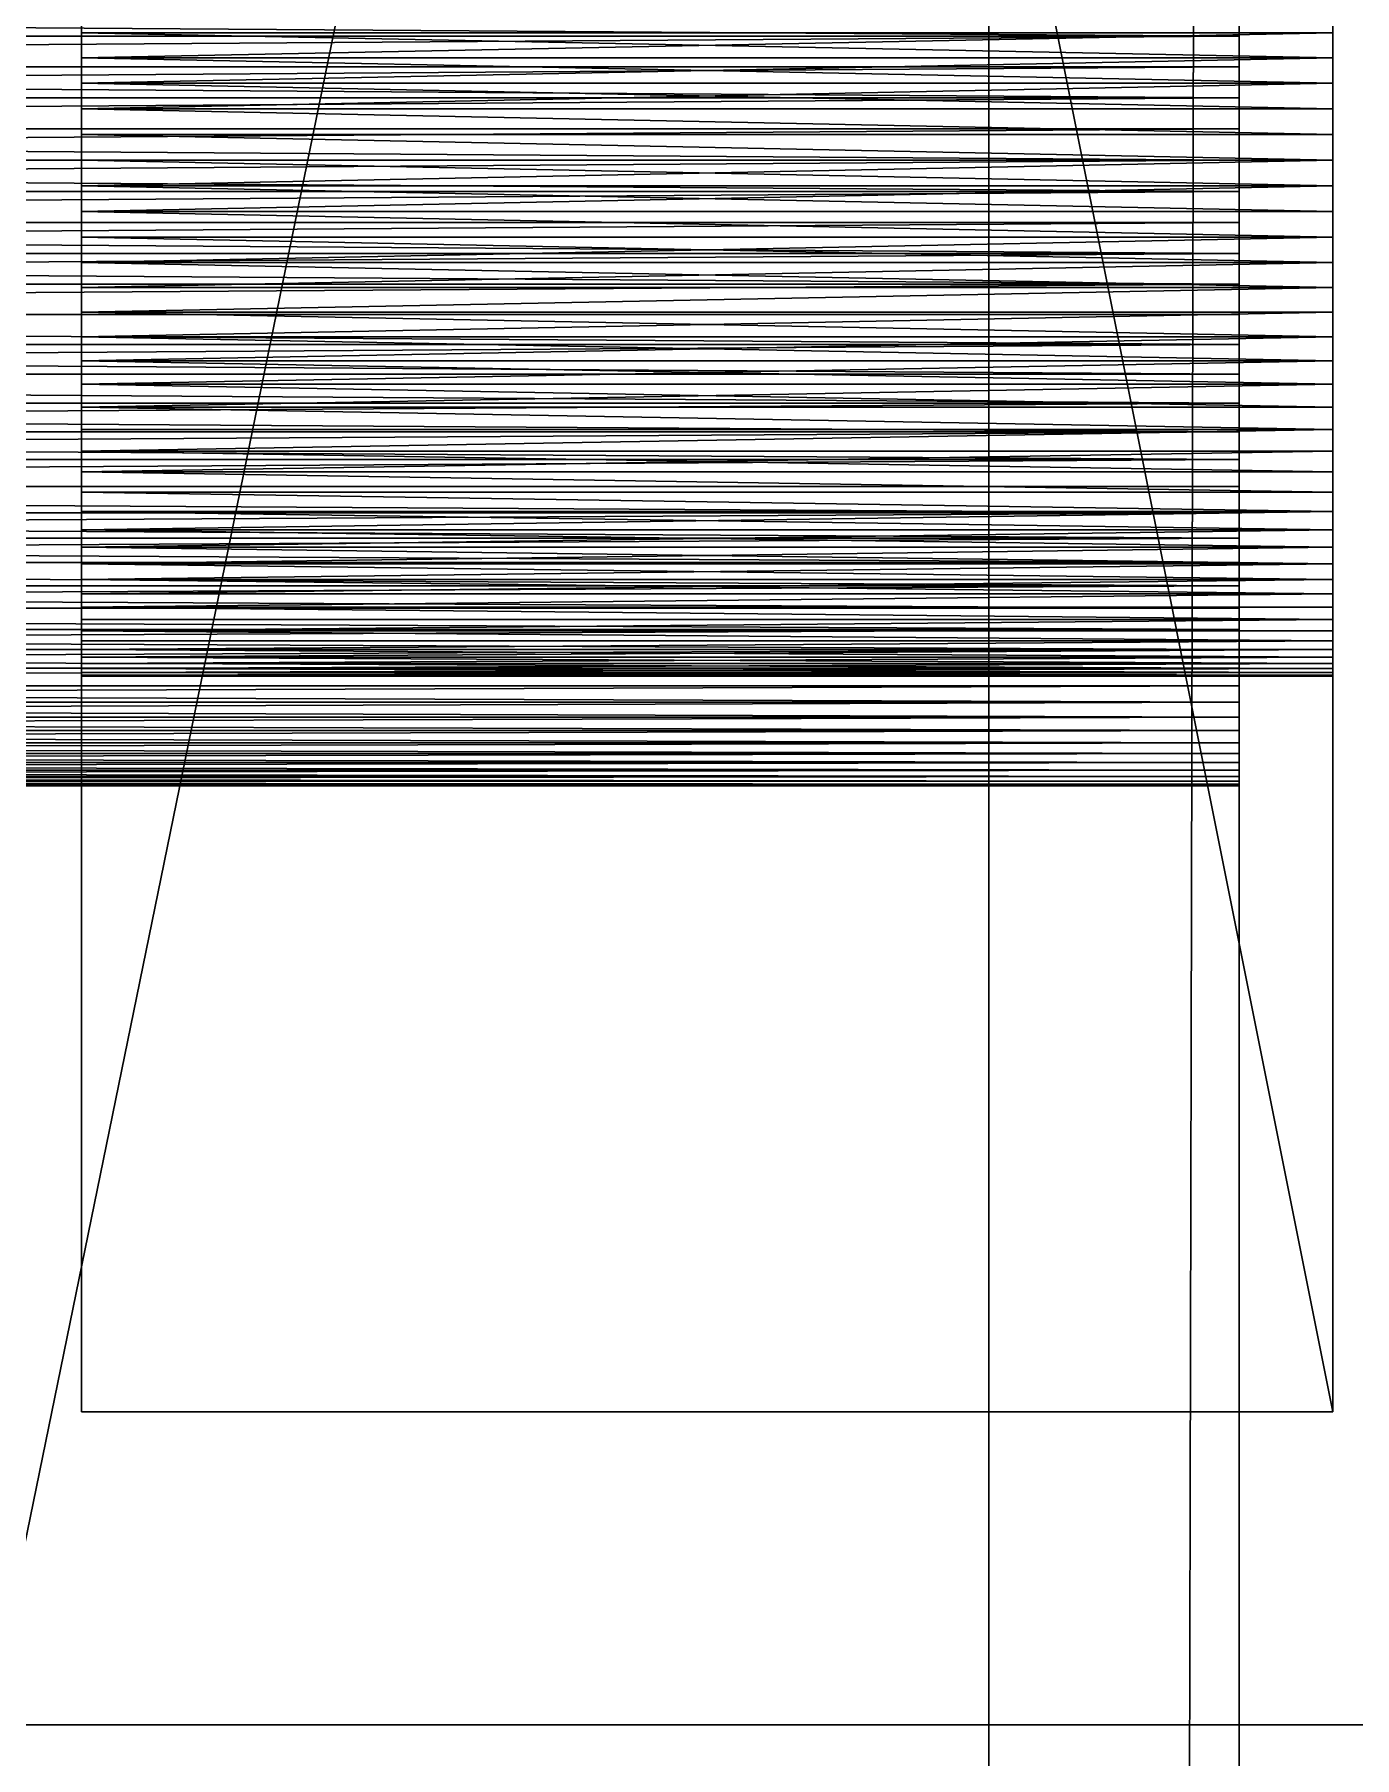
# Model space of a CAD drawing. Header units: millimetres. Extents: x 0 to 520, y -2 to 382.
# Drawn here: x 506.15 to 510.37, y 298.9 to 304.4 of the extents above; entities that cross this region are included whole.
import ezdxf

# ---------------------------------------------------------------- set-up
doc = ezdxf.new("R2010")
doc.units = ezdxf.units.MM

msp = doc.modelspace()

# ---------------------------------------------------------------- linework, layer by layer
at = {"layer": 'BRASS', "color": 52}
for points in [[(499.5, 359.5, 90), (520, 380, 90), (499.5, 20.5, 90)], [(499.5, 20.5, 90), (520, 380, 90), (520, 0, 90)], [(520, 380, 98), (510, 370, 98), (510, 10, 98)], [(520, 380, 98), (510, 10, 98), (520, 0, 98)], [(510, 370, 102.2), (509.2, 369.2, 102.2), (509.2, 10.8, 102.2)], [(510, 370, 102.2), (509.2, 10.8, 102.2), (510, 10, 102.2)], [(510, 10, 102.2), (510, 10, 98), (510, 370, 98)], [(510, 10, 102.2), (510, 370, 98), (510, 370, 102.2)], [(509.2, 369.2, 103), (10.8, 369.2, 103), (10.8, 10.8, 103)], [(509.2, 369.2, 103), (10.8, 10.8, 103), (509.2, 10.8, 103)], [(509.2, 10.8, 103), (509.2, 10.8, 102.2), (509.2, 369.2, 102.2)], [(509.2, 10.8, 103), (509.2, 369.2, 102.2), (509.2, 369.2, 103)], [(510.3, 300, 85), (510.3, 320, 85), (506.3, 320, 85)], [(506.3, 300, 85), (510.3, 300, 85), (506.3, 320, 85)], [(510.3, 320, 69), (510.3, 300, 69), (506.3, 320, 69)], [(510.3, 300, 69), (506.3, 300, 69), (506.3, 320, 69)], [(506.3, 320, 69), (506.3, 300, 69), (506.3, 304.3269, 70.3827)], [(506.3, 320, 69), (506.3, 304.3269, 70.3827), (506.3, 315.6731, 70.3827)], [(506.3, 320, 85), (506.3, 304.8604, 73.4079), (506.3, 300, 85)], [(510.3, 300, 69), (510.3, 320, 69), (510.3, 304.3269, 70.3827)], [(510.3, 304.3269, 70.3827), (510.3, 320, 69), (510.3, 315.6731, 70.3827)], [(510.3, 304.8604, 73.4079), (510.3, 320, 85), (510.3, 300, 85)], [(506.3, 315.6731, 70.3827), (506.3, 304.3269, 70.3827), (506.3, 304.4071, 70.401)], [(510.3, 304.3269, 70.3827), (510.3, 315.6731, 70.3827), (510.3, 304.4071, 70.401)], [(506.3, 300, 85), (506.3, 304.8604, 73.4079), (506.3, 304.7891, 73.4491)], [(510.3, 304.8604, 73.4079), (510.3, 300, 85), (510.3, 304.7891, 73.4491)], [(506.3, 300, 85), (506.3, 304.7891, 73.4491), (506.3, 304.7159, 73.4866)], [(510.3, 304.7891, 73.4491), (510.3, 300, 85), (510.3, 304.7159, 73.4866)], [(506.3, 300, 85), (506.3, 304.7159, 73.4866), (506.3, 304.6409, 73.5204)], [(510.3, 304.7159, 73.4866), (510.3, 300, 85), (510.3, 304.6409, 73.5204)], [(506.3, 300, 85), (506.3, 304.6409, 73.5204), (506.3, 304.5643, 73.5505)], [(510.3, 304.6409, 73.5204), (510.3, 300, 85), (510.3, 304.5643, 73.5505)], [(506.3, 300, 85), (506.3, 304.5643, 73.5505), (506.3, 304.4863, 73.5767)], [(510.3, 304.5643, 73.5505), (510.3, 300, 85), (510.3, 304.4863, 73.5767)], [(506.3, 300, 85), (506.3, 304.4863, 73.5767), (506.3, 304.4071, 73.599)], [(510.3, 304.4863, 73.5767), (510.3, 300, 85), (510.3, 304.4071, 73.599)], [(510.3, 304.3269, 73.6173), (506.3, 304.4071, 73.599), (510.3, 304.4071, 73.599)], [(506.3, 304.3269, 73.6173), (506.3, 304.4071, 73.599), (510.3, 304.3269, 73.6173)], [(510.3, 304.4071, 70.401), (506.3, 304.3269, 70.3827), (510.3, 304.3269, 70.3827)], [(506.3, 304.4071, 70.401), (506.3, 304.3269, 70.3827), (510.3, 304.4071, 70.401)], [(506.3, 300, 85), (506.3, 304.4071, 73.599), (506.3, 304.3269, 73.6173)], [(510.3, 304.4071, 73.599), (510.3, 300, 85), (510.3, 304.3269, 73.6173)], [(510.3, 304.2459, 73.6316), (506.3, 304.3269, 73.6173), (510.3, 304.3269, 73.6173)], [(506.3, 304.2459, 73.6316), (506.3, 304.3269, 73.6173), (510.3, 304.2459, 73.6316)], [(510.3, 304.3269, 70.3827), (506.3, 304.2459, 70.3684), (510.3, 304.2459, 70.3684)], [(506.3, 304.3269, 70.3827), (506.3, 304.2459, 70.3684), (510.3, 304.3269, 70.3827)], [(506.3, 304.3269, 70.3827), (506.3, 300, 69), (506.3, 304.2459, 70.3684)], [(506.3, 300, 85), (506.3, 304.3269, 73.6173), (506.3, 304.2459, 73.6316)], [(510.3, 300, 69), (510.3, 304.3269, 70.3827), (510.3, 304.2459, 70.3684)], [(510.3, 304.3269, 73.6173), (510.3, 300, 85), (510.3, 304.2459, 73.6316)], [(510.3, 304.1643, 73.6418), (506.3, 304.2459, 73.6316), (510.3, 304.2459, 73.6316)], [(506.3, 304.1643, 73.6418), (506.3, 304.2459, 73.6316), (510.3, 304.1643, 73.6418)], [(510.3, 304.2459, 70.3684), (506.3, 304.1643, 70.3582), (510.3, 304.1643, 70.3582)], [(506.3, 304.2459, 70.3684), (506.3, 304.1643, 70.3582), (510.3, 304.2459, 70.3684)], [(506.3, 304.2459, 70.3684), (506.3, 300, 69), (506.3, 304.1643, 70.3582)], [(506.3, 300, 85), (506.3, 304.2459, 73.6316), (506.3, 304.1643, 73.6418)], [(510.3, 300, 69), (510.3, 304.2459, 70.3684), (510.3, 304.1643, 70.3582)], [(510.3, 304.2459, 73.6316), (510.3, 300, 85), (510.3, 304.1643, 73.6418)], [(510.3, 304.0822, 73.6479), (506.3, 304.1643, 73.6418), (510.3, 304.1643, 73.6418)], [(506.3, 304.0822, 73.6479), (506.3, 304.1643, 73.6418), (510.3, 304.0822, 73.6479)], [(510.3, 304.1643, 70.3582), (506.3, 304.1643, 70.3582), (510.3, 304.0822, 70.3521)], [(506.3, 304.1643, 70.3582), (506.3, 304.0822, 70.3521), (510.3, 304.0822, 70.3521)], [(506.3, 304.1643, 70.3582), (506.3, 300, 69), (506.3, 304.0822, 70.3521)], [(506.3, 300, 85), (506.3, 304.1643, 73.6418), (506.3, 304.0822, 73.6479)], [(510.3, 300, 69), (510.3, 304.1643, 70.3582), (510.3, 304.0822, 70.3521)], [(510.3, 304.1643, 73.6418), (510.3, 300, 85), (510.3, 304.0822, 73.6479)], [(506.3, 304, 73.65), (506.3, 304.0822, 73.6479), (510.3, 304, 73.65)], [(510.3, 304, 73.65), (506.3, 304.0822, 73.6479), (510.3, 304.0822, 73.6479)], [(510.3, 304.0822, 70.3521), (506.3, 304.0822, 70.3521), (510.3, 304, 70.35)], [(506.3, 304.0822, 70.3521), (506.3, 304, 70.35), (510.3, 304, 70.35)], [(506.3, 304.0822, 70.3521), (506.3, 300, 69), (506.3, 304, 70.35)], [(506.3, 300, 85), (506.3, 304.0822, 73.6479), (506.3, 304, 73.65)], [(510.3, 300, 69), (510.3, 304.0822, 70.3521), (510.3, 304, 70.35)], [(510.3, 304.0822, 73.6479), (510.3, 300, 85), (510.3, 304, 73.65)], [(506.3, 304, 70.35), (506.3, 303.9178, 70.3521), (510.3, 304, 70.35)], [(510.3, 304, 70.35), (506.3, 303.9178, 70.3521), (510.3, 303.9178, 70.3521)], [(510.3, 303.9178, 73.6479), (506.3, 304, 73.65), (510.3, 304, 73.65)], [(506.3, 303.9178, 73.6479), (506.3, 304, 73.65), (510.3, 303.9178, 73.6479)], [(506.3, 304, 70.35), (506.3, 300, 69), (506.3, 303.9178, 70.3521)], [(506.3, 300, 85), (506.3, 304, 73.65), (506.3, 303.9178, 73.6479)], [(510.3, 300, 69), (510.3, 304, 70.35), (510.3, 303.9178, 70.3521)], [(510.3, 304, 73.65), (510.3, 300, 85), (510.3, 303.9178, 73.6479)], [(506.3, 303.9178, 70.3521), (506.3, 303.8357, 70.3582), (510.3, 303.9178, 70.3521)], [(510.3, 303.9178, 70.3521), (506.3, 303.8357, 70.3582), (510.3, 303.8357, 70.3582)], [(506.3, 303.8357, 73.6418), (506.3, 303.9178, 73.6479), (510.3, 303.8357, 73.6418)], [(510.3, 303.8357, 73.6418), (506.3, 303.9178, 73.6479), (510.3, 303.9178, 73.6479)], [(506.3, 303.9178, 70.3521), (506.3, 300, 69), (506.3, 303.8357, 70.3582)], [(506.3, 300, 85), (506.3, 303.9178, 73.6479), (506.3, 303.8357, 73.6418)], [(510.3, 300, 69), (510.3, 303.9178, 70.3521), (510.3, 303.8357, 70.3582)], [(510.3, 303.9178, 73.6479), (510.3, 300, 85), (510.3, 303.8357, 73.6418)], [(510.3, 303.8357, 70.3582), (506.3, 303.8357, 70.3582), (510.3, 303.7541, 70.3684)], [(506.3, 303.8357, 70.3582), (506.3, 303.7541, 70.3684), (510.3, 303.7541, 70.3684)], [(510.3, 303.7541, 73.6316), (506.3, 303.8357, 73.6418), (510.3, 303.8357, 73.6418)], [(506.3, 303.7541, 73.6316), (506.3, 303.8357, 73.6418), (510.3, 303.7541, 73.6316)], [(506.3, 303.8357, 70.3582), (506.3, 300, 69), (506.3, 303.7541, 70.3684)], [(506.3, 300, 85), (506.3, 303.8357, 73.6418), (506.3, 303.7541, 73.6316)], [(510.3, 300, 69), (510.3, 303.8357, 70.3582), (510.3, 303.7541, 70.3684)], [(510.3, 303.8357, 73.6418), (510.3, 300, 85), (510.3, 303.7541, 73.6316)], [(506.3, 303.7541, 70.3684), (506.3, 303.6731, 70.3827), (510.3, 303.7541, 70.3684)], [(510.3, 303.7541, 70.3684), (506.3, 303.6731, 70.3827), (510.3, 303.6731, 70.3827)], [(506.3, 303.6731, 73.6173), (506.3, 303.7541, 73.6316), (510.3, 303.6731, 73.6173)], [(510.3, 303.6731, 73.6173), (506.3, 303.7541, 73.6316), (510.3, 303.7541, 73.6316)], [(506.3, 303.7541, 70.3684), (506.3, 300, 69), (506.3, 303.6731, 70.3827)], [(506.3, 300, 85), (506.3, 303.7541, 73.6316), (506.3, 303.6731, 73.6173)], [(510.3, 300, 69), (510.3, 303.7541, 70.3684), (510.3, 303.6731, 70.3827)], [(510.3, 303.7541, 73.6316), (510.3, 300, 85), (510.3, 303.6731, 73.6173)], [(506.3, 303.6731, 70.3827), (506.3, 303.5929, 70.401), (510.3, 303.6731, 70.3827)], [(510.3, 303.6731, 70.3827), (506.3, 303.5929, 70.401), (510.3, 303.5929, 70.401)], [(506.3, 303.5929, 73.599), (506.3, 303.6731, 73.6173), (510.3, 303.5929, 73.599)], [(510.3, 303.5929, 73.599), (506.3, 303.6731, 73.6173), (510.3, 303.6731, 73.6173)], [(506.3, 303.6731, 70.3827), (506.3, 300, 69), (506.3, 303.5929, 70.401)], [(506.3, 300, 85), (506.3, 303.6731, 73.6173), (506.3, 303.5929, 73.599)], [(510.3, 300, 69), (510.3, 303.6731, 70.3827), (510.3, 303.5929, 70.401)], [(510.3, 303.6731, 73.6173), (510.3, 300, 85), (510.3, 303.5929, 73.599)], [(506.3, 303.5929, 70.401), (506.3, 303.5137, 70.4233), (510.3, 303.5929, 70.401)], [(510.3, 303.5929, 70.401), (506.3, 303.5137, 70.4233), (510.3, 303.5137, 70.4233)], [(510.3, 303.5137, 73.5767), (506.3, 303.5137, 73.5767), (510.3, 303.5929, 73.599)], [(506.3, 303.5137, 73.5767), (506.3, 303.5929, 73.599), (510.3, 303.5929, 73.599)], [(506.3, 303.5929, 70.401), (506.3, 300, 69), (506.3, 303.5137, 70.4233)], [(506.3, 300, 85), (506.3, 303.5929, 73.599), (506.3, 303.5137, 73.5767)], [(510.3, 300, 69), (510.3, 303.5929, 70.401), (510.3, 303.5137, 70.4233)], [(510.3, 303.5929, 73.599), (510.3, 300, 85), (510.3, 303.5137, 73.5767)], [(506.3, 303.5137, 70.4233), (506.3, 303.4357, 70.4495), (510.3, 303.5137, 70.4233)], [(510.3, 303.5137, 70.4233), (506.3, 303.4357, 70.4495), (510.3, 303.4357, 70.4495)], [(506.3, 303.4357, 73.5505), (506.3, 303.5137, 73.5767), (510.3, 303.4357, 73.5505)], [(510.3, 303.4357, 73.5505), (506.3, 303.5137, 73.5767), (510.3, 303.5137, 73.5767)], [(506.3, 303.5137, 70.4233), (506.3, 300, 69), (506.3, 303.4357, 70.4495)], [(506.3, 300, 85), (506.3, 303.5137, 73.5767), (506.3, 303.4357, 73.5505)], [(510.3, 300, 69), (510.3, 303.5137, 70.4233), (510.3, 303.4357, 70.4495)], [(510.3, 303.5137, 73.5767), (510.3, 300, 85), (510.3, 303.4357, 73.5505)], [(506.3, 303.4357, 70.4495), (506.3, 303.3591, 70.4796), (510.3, 303.4357, 70.4495)], [(510.3, 303.4357, 70.4495), (506.3, 303.3591, 70.4796), (510.3, 303.3591, 70.4796)], [(506.3, 303.3591, 73.5204), (506.3, 303.4357, 73.5505), (510.3, 303.3591, 73.5204)], [(510.3, 303.3591, 73.5204), (506.3, 303.4357, 73.5505), (510.3, 303.4357, 73.5505)], [(506.3, 303.4357, 70.4495), (506.3, 300, 69), (506.3, 303.3591, 70.4796)], [(506.3, 300, 85), (506.3, 303.4357, 73.5505), (506.3, 303.3591, 73.5204)], [(510.3, 300, 69), (510.3, 303.4357, 70.4495), (510.3, 303.3591, 70.4796)], [(510.3, 303.4357, 73.5505), (510.3, 300, 85), (510.3, 303.3591, 73.5204)], [(510.3, 303.3591, 70.4796), (506.3, 303.3591, 70.4796), (510.3, 303.2841, 70.5134)], [(506.3, 303.3591, 70.4796), (506.3, 303.2841, 70.5134), (510.3, 303.2841, 70.5134)], [(510.3, 303.2841, 73.4866), (506.3, 303.2841, 73.4866), (510.3, 303.3591, 73.5204)], [(506.3, 303.2841, 73.4866), (506.3, 303.3591, 73.5204), (510.3, 303.3591, 73.5204)], [(506.3, 303.3591, 70.4796), (506.3, 300, 69), (506.3, 303.2841, 70.5134)], [(506.3, 300, 85), (506.3, 303.3591, 73.5204), (506.3, 303.2841, 73.4866)], [(510.3, 300, 69), (510.3, 303.3591, 70.4796), (510.3, 303.2841, 70.5134)], [(510.3, 303.3591, 73.5204), (510.3, 300, 85), (510.3, 303.2841, 73.4866)], [(506.3, 303.2841, 70.5134), (506.3, 303.2109, 70.5509), (510.3, 303.2841, 70.5134)], [(510.3, 303.2841, 70.5134), (506.3, 303.2109, 70.5509), (510.3, 303.2109, 70.5509)], [(506.3, 303.2109, 73.4491), (506.3, 303.2841, 73.4866), (510.3, 303.2109, 73.4491)], [(510.3, 303.2109, 73.4491), (506.3, 303.2841, 73.4866), (510.3, 303.2841, 73.4866)], [(506.3, 303.2841, 70.5134), (506.3, 300, 69), (506.3, 303.2109, 70.5509)], [(506.3, 300, 85), (506.3, 303.2841, 73.4866), (506.3, 303.2109, 73.4491)], [(510.3, 300, 69), (510.3, 303.2841, 70.5134), (510.3, 303.2109, 70.5509)], [(510.3, 303.2841, 73.4866), (510.3, 300, 85), (510.3, 303.2109, 73.4491)], [(510.3, 303.2109, 70.5509), (506.3, 303.2109, 70.5509), (510.3, 303.1396, 70.5921)], [(506.3, 303.2109, 70.5509), (506.3, 303.1396, 70.5921), (510.3, 303.1396, 70.5921)], [(506.3, 303.1396, 73.4079), (506.3, 303.2109, 73.4491), (510.3, 303.1396, 73.4079)], [(510.3, 303.1396, 73.4079), (506.3, 303.2109, 73.4491), (510.3, 303.2109, 73.4491)], [(506.3, 303.2109, 70.5509), (506.3, 300, 69), (506.3, 303.1396, 70.5921)], [(506.3, 300, 85), (506.3, 303.2109, 73.4491), (506.3, 303.1396, 73.4079)], [(510.3, 300, 69), (510.3, 303.2109, 70.5509), (510.3, 303.1396, 70.5921)], [(510.3, 303.2109, 73.4491), (510.3, 300, 85), (510.3, 303.1396, 73.4079)], [(510.3, 303.1396, 70.5921), (506.3, 303.0705, 70.6367), (510.3, 303.0705, 70.6367)], [(506.3, 303.1396, 70.5921), (506.3, 303.0705, 70.6367), (510.3, 303.1396, 70.5921)], [(510.3, 303.0705, 73.3633), (506.3, 303.0705, 73.3633), (510.3, 303.1396, 73.4079)], [(506.3, 303.0705, 73.3633), (506.3, 303.1396, 73.4079), (510.3, 303.1396, 73.4079)], [(506.3, 303.1396, 70.5921), (506.3, 300, 69), (506.3, 303.0705, 70.6367)], [(506.3, 300, 85), (506.3, 303.1396, 73.4079), (506.3, 303.0705, 73.3633)], [(510.3, 300, 69), (510.3, 303.1396, 70.5921), (510.3, 303.0705, 70.6367)], [(510.3, 303.1396, 73.4079), (510.3, 300, 85), (510.3, 303.0705, 73.3633)], [(510.3, 303.0705, 70.6367), (506.3, 303.0037, 70.6847), (510.3, 303.0037, 70.6847)], [(506.3, 303.0705, 70.6367), (506.3, 303.0037, 70.6847), (510.3, 303.0705, 70.6367)], [(506.3, 303.0037, 73.3153), (506.3, 303.0705, 73.3633), (510.3, 303.0037, 73.3153)], [(510.3, 303.0037, 73.3153), (506.3, 303.0705, 73.3633), (510.3, 303.0705, 73.3633)], [(506.3, 303.0705, 70.6367), (506.3, 300, 69), (506.3, 303.0037, 70.6847)], [(506.3, 300, 85), (506.3, 303.0705, 73.3633), (506.3, 303.0037, 73.3153)], [(510.3, 300, 69), (510.3, 303.0705, 70.6367), (510.3, 303.0037, 70.6847)], [(510.3, 303.0705, 73.3633), (510.3, 300, 85), (510.3, 303.0037, 73.3153)], [(510.3, 303.0037, 70.6847), (506.3, 303.0037, 70.6847), (510.3, 302.9394, 70.736)], [(506.3, 303.0037, 70.6847), (506.3, 302.9394, 70.736), (510.3, 302.9394, 70.736)], [(506.3, 302.9394, 73.264), (506.3, 303.0037, 73.3153), (510.3, 302.9394, 73.264)], [(510.3, 302.9394, 73.264), (506.3, 303.0037, 73.3153), (510.3, 303.0037, 73.3153)], [(506.3, 303.0037, 70.6847), (506.3, 300, 69), (506.3, 302.9394, 70.736)], [(506.3, 300, 85), (506.3, 303.0037, 73.3153), (506.3, 302.9394, 73.264)], [(510.3, 300, 69), (510.3, 303.0037, 70.6847), (510.3, 302.9394, 70.736)], [(510.3, 303.0037, 73.3153), (510.3, 300, 85), (510.3, 302.9394, 73.264)], [(510.3, 302.9394, 70.736), (506.3, 302.9394, 70.736), (510.3, 302.8777, 70.7905)], [(506.3, 302.9394, 70.736), (506.3, 302.8777, 70.7905), (510.3, 302.8777, 70.7905)], [(506.3, 302.8777, 73.2095), (506.3, 302.9394, 73.264), (510.3, 302.8777, 73.2095)], [(510.3, 302.8777, 73.2095), (506.3, 302.9394, 73.264), (510.3, 302.9394, 73.264)], [(506.3, 302.9394, 70.736), (506.3, 300, 69), (506.3, 302.8777, 70.7905)], [(506.3, 300, 85), (506.3, 302.9394, 73.264), (506.3, 302.8777, 73.2095)], [(510.3, 300, 69), (510.3, 302.9394, 70.736), (510.3, 302.8777, 70.7905)], [(510.3, 302.9394, 73.264), (510.3, 300, 85), (510.3, 302.8777, 73.2095)], [(510.3, 302.8777, 70.7905), (506.3, 302.8188, 70.8479), (510.3, 302.8188, 70.8479)], [(506.3, 302.8777, 70.7905), (506.3, 302.8188, 70.8479), (510.3, 302.8777, 70.7905)], [(510.3, 302.8188, 73.1521), (506.3, 302.8777, 73.2095), (510.3, 302.8777, 73.2095)], [(506.3, 302.8188, 73.1521), (506.3, 302.8777, 73.2095), (510.3, 302.8188, 73.1521)], [(506.3, 302.8777, 70.7905), (506.3, 300, 69), (506.3, 302.8188, 70.8479)], [(506.3, 300, 85), (506.3, 302.8777, 73.2095), (506.3, 302.8188, 73.1521)], [(510.3, 300, 69), (510.3, 302.8777, 70.7905), (510.3, 302.8188, 70.8479)], [(510.3, 302.8777, 73.2095), (510.3, 300, 85), (510.3, 302.8188, 73.1521)], [(510.3, 302.8188, 70.8479), (506.3, 302.7629, 70.9082), (510.3, 302.7629, 70.9082)], [(506.3, 302.8188, 70.8479), (506.3, 302.7629, 70.9082), (510.3, 302.8188, 70.8479)], [(510.3, 302.7629, 73.0918), (506.3, 302.8188, 73.1521), (510.3, 302.8188, 73.1521)], [(506.3, 302.7629, 73.0918), (506.3, 302.8188, 73.1521), (510.3, 302.7629, 73.0918)], [(506.3, 302.7629, 70.9082), (506.3, 302.8188, 70.8479), (506.3, 300, 69)], [(506.3, 300, 85), (506.3, 302.8188, 73.1521), (506.3, 302.7629, 73.0918)], [(510.3, 302.8188, 70.8479), (510.3, 302.7629, 70.9082), (510.3, 300, 69)], [(510.3, 302.8188, 73.1521), (510.3, 300, 85), (510.3, 302.7629, 73.0918)], [(510.3, 302.7629, 70.9082), (506.3, 302.71, 70.9712), (510.3, 302.71, 70.9712)], [(506.3, 302.7629, 70.9082), (506.3, 302.71, 70.9712), (510.3, 302.7629, 70.9082)], [(510.3, 302.71, 73.0288), (506.3, 302.7629, 73.0918), (510.3, 302.7629, 73.0918)], [(506.3, 302.71, 73.0288), (506.3, 302.7629, 73.0918), (510.3, 302.71, 73.0288)], [(506.3, 302.71, 70.9712), (506.3, 302.7629, 70.9082), (506.3, 300, 69)], [(506.3, 300, 85), (506.3, 302.7629, 73.0918), (506.3, 302.71, 73.0288)], [(510.3, 302.7629, 70.9082), (510.3, 302.71, 70.9712), (510.3, 300, 69)], [(510.3, 302.7629, 73.0918), (510.3, 300, 85), (510.3, 302.71, 73.0288)], [(510.3, 302.71, 70.9712), (506.3, 302.6603, 71.0368), (510.3, 302.6603, 71.0368)], [(506.3, 302.71, 70.9712), (506.3, 302.6603, 71.0368), (510.3, 302.71, 70.9712)], [(510.3, 302.6603, 72.9632), (506.3, 302.71, 73.0288), (510.3, 302.71, 73.0288)], [(506.3, 302.6603, 72.9632), (506.3, 302.71, 73.0288), (510.3, 302.6603, 72.9632)], [(506.3, 302.6603, 71.0368), (506.3, 302.71, 70.9712), (506.3, 300, 69)], [(506.3, 300, 85), (506.3, 302.71, 73.0288), (506.3, 302.6603, 72.9632)], [(510.3, 302.71, 70.9712), (510.3, 302.6603, 71.0368), (510.3, 300, 69)], [(510.3, 302.71, 73.0288), (510.3, 300, 85), (510.3, 302.6603, 72.9632)], [(510.3, 302.6603, 71.0368), (506.3, 302.614, 71.1048), (510.3, 302.614, 71.1048)], [(506.3, 302.6603, 71.0368), (506.3, 302.614, 71.1048), (510.3, 302.6603, 71.0368)], [(510.3, 302.614, 72.8952), (506.3, 302.6603, 72.9632), (510.3, 302.6603, 72.9632)], [(506.3, 302.614, 72.8952), (506.3, 302.6603, 72.9632), (510.3, 302.614, 72.8952)], [(506.3, 302.614, 71.1048), (506.3, 302.6603, 71.0368), (506.3, 300, 69)], [(506.3, 300, 85), (506.3, 302.6603, 72.9632), (506.3, 302.614, 72.8952)], [(510.3, 302.6603, 71.0368), (510.3, 302.614, 71.1048), (510.3, 300, 69)], [(510.3, 302.6603, 72.9632), (510.3, 300, 85), (510.3, 302.614, 72.8952)], [(510.3, 302.614, 71.1048), (506.3, 302.5711, 71.175), (510.3, 302.5711, 71.175)], [(506.3, 302.614, 71.1048), (506.3, 302.5711, 71.175), (510.3, 302.614, 71.1048)], [(510.3, 302.5711, 72.825), (506.3, 302.5711, 72.825), (510.3, 302.614, 72.8952)], [(506.3, 302.5711, 72.825), (506.3, 302.614, 72.8952), (510.3, 302.614, 72.8952)], [(506.3, 302.5711, 71.175), (506.3, 302.614, 71.1048), (506.3, 300, 69)], [(506.3, 300, 85), (506.3, 302.614, 72.8952), (506.3, 302.5711, 72.825)], [(510.3, 302.614, 71.1048), (510.3, 302.5711, 71.175), (510.3, 300, 69)], [(510.3, 302.614, 72.8952), (510.3, 300, 85), (510.3, 302.5711, 72.825)], [(510.3, 302.5711, 71.175), (506.3, 302.5711, 71.175), (510.3, 302.5317, 71.2473)], [(506.3, 302.5711, 71.175), (506.3, 302.5317, 71.2473), (510.3, 302.5317, 71.2473)], [(510.3, 302.5317, 72.7527), (506.3, 302.5711, 72.825), (510.3, 302.5711, 72.825)], [(506.3, 302.5317, 72.7527), (506.3, 302.5711, 72.825), (510.3, 302.5317, 72.7527)], [(506.3, 302.5317, 71.2473), (506.3, 302.5711, 71.175), (506.3, 300, 69)], [(506.3, 300, 85), (506.3, 302.5711, 72.825), (506.3, 302.5317, 72.7527)], [(510.3, 302.5317, 71.2473), (506.3, 302.496, 71.3214), (510.3, 302.496, 71.3214)], [(506.3, 302.5317, 71.2473), (506.3, 302.496, 71.3214), (510.3, 302.5317, 71.2473)], [(510.3, 302.496, 72.6786), (506.3, 302.496, 72.6786), (510.3, 302.5317, 72.7527)], [(506.3, 302.496, 72.6786), (506.3, 302.5317, 72.7527), (510.3, 302.5317, 72.7527)], [(506.3, 302.496, 71.3214), (506.3, 302.5317, 71.2473), (506.3, 300, 69)], [(506.3, 300, 85), (506.3, 302.5317, 72.7527), (506.3, 302.496, 72.6786)], [(510.3, 302.5711, 71.175), (510.3, 302.5317, 71.2473), (510.3, 300, 69)], [(510.3, 302.5711, 72.825), (510.3, 300, 85), (510.3, 302.5317, 72.7527)], [(510.3, 302.5317, 71.2473), (510.3, 302.496, 71.3214), (510.3, 300, 69)], [(510.3, 302.5317, 72.7527), (510.3, 300, 85), (510.3, 302.496, 72.6786)], [(510.3, 302.496, 71.3214), (506.3, 302.496, 71.3214), (510.3, 302.4641, 71.3972)], [(506.3, 302.496, 71.3214), (506.3, 302.4641, 71.3972), (510.3, 302.4641, 71.3972)], [(510.3, 302.4641, 72.6028), (506.3, 302.496, 72.6786), (510.3, 302.496, 72.6786)], [(506.3, 302.4641, 72.6028), (506.3, 302.496, 72.6786), (510.3, 302.4641, 72.6028)], [(506.3, 302.4641, 71.3972), (506.3, 302.496, 71.3214), (506.3, 300, 69)], [(506.3, 302.496, 72.6786), (506.3, 302.4641, 72.6028), (506.3, 300, 69)], [(506.3, 300, 85), (506.3, 302.496, 72.6786), (506.3, 300, 69)], [(510.3, 302.496, 71.3214), (510.3, 302.4641, 71.3972), (510.3, 300, 69)], [(510.3, 302.4641, 72.6028), (510.3, 302.496, 72.6786), (510.3, 300, 69)], [(510.3, 302.496, 72.6786), (510.3, 300, 85), (510.3, 300, 69)], [(506.3, 302.4641, 71.3972), (506.3, 302.4359, 71.4745), (510.3, 302.4641, 71.3972)], [(510.3, 302.4641, 71.3972), (506.3, 302.4359, 71.4745), (510.3, 302.4359, 71.4745)], [(510.3, 302.4359, 72.5255), (506.3, 302.4359, 72.5255), (510.3, 302.4641, 72.6028)], [(506.3, 302.4359, 72.5255), (506.3, 302.4641, 72.6028), (510.3, 302.4641, 72.6028)], [(506.3, 302.4359, 71.4745), (506.3, 302.4641, 71.3972), (506.3, 300, 69)], [(506.3, 302.4641, 72.6028), (506.3, 302.4359, 72.5255), (506.3, 300, 69)], [(506.3, 302.4359, 71.4745), (506.3, 302.4117, 71.5531), (510.3, 302.4359, 71.4745)], [(510.3, 302.4359, 71.4745), (506.3, 302.4117, 71.5531), (510.3, 302.4117, 71.5531)], [(510.3, 302.4117, 72.4469), (506.3, 302.4359, 72.5255), (510.3, 302.4359, 72.5255)], [(506.3, 302.4117, 72.4469), (506.3, 302.4359, 72.5255), (510.3, 302.4117, 72.4469)], [(506.3, 302.4117, 71.5531), (506.3, 302.4359, 71.4745), (506.3, 300, 69)], [(506.3, 302.4359, 72.5255), (506.3, 302.4117, 72.4469), (506.3, 300, 69)], [(510.3, 302.4641, 71.3972), (510.3, 302.4359, 71.4745), (510.3, 300, 69)], [(510.3, 302.4359, 72.5255), (510.3, 302.4641, 72.6028), (510.3, 300, 69)], [(510.3, 302.4359, 71.4745), (510.3, 302.4117, 71.5531), (510.3, 300, 69)], [(510.3, 302.4117, 72.4469), (510.3, 302.4359, 72.5255), (510.3, 300, 69)], [(506.3, 302.4117, 71.5531), (506.3, 302.3914, 71.6328), (510.3, 302.4117, 71.5531)], [(510.3, 302.4117, 71.5531), (506.3, 302.3914, 71.6328), (510.3, 302.3914, 71.6328)], [(510.3, 302.3914, 72.3672), (506.3, 302.4117, 72.4469), (510.3, 302.4117, 72.4469)], [(506.3, 302.3914, 72.3672), (506.3, 302.4117, 72.4469), (510.3, 302.3914, 72.3672)], [(506.3, 302.3914, 71.6328), (506.3, 302.4117, 71.5531), (506.3, 300, 69)], [(506.3, 302.4117, 72.4469), (506.3, 302.3914, 72.3672), (506.3, 300, 69)], [(506.3, 302.3914, 71.6328), (506.3, 302.3751, 71.7135), (510.3, 302.3914, 71.6328)], [(510.3, 302.3914, 71.6328), (506.3, 302.3751, 71.7135), (510.3, 302.3751, 71.7135)], [(510.3, 302.3751, 72.2865), (506.3, 302.3751, 72.2865), (510.3, 302.3914, 72.3672)], [(506.3, 302.3751, 72.2865), (506.3, 302.3914, 72.3672), (510.3, 302.3914, 72.3672)], [(506.3, 302.3751, 71.7135), (506.3, 302.3914, 71.6328), (506.3, 300, 69)], [(506.3, 302.3914, 72.3672), (506.3, 302.3751, 72.2865), (506.3, 300, 69)], [(510.3, 302.3751, 71.7135), (506.3, 302.3628, 71.7948), (510.3, 302.3628, 71.7948)], [(506.3, 302.3751, 71.7135), (506.3, 302.3628, 71.7948), (510.3, 302.3751, 71.7135)], [(510.3, 302.3628, 72.2052), (506.3, 302.3751, 72.2865), (510.3, 302.3751, 72.2865)], [(506.3, 302.3628, 72.2052), (506.3, 302.3751, 72.2865), (510.3, 302.3628, 72.2052)], [(506.3, 302.3628, 71.7948), (506.3, 302.3751, 71.7135), (506.3, 300, 69)], [(506.3, 302.3751, 72.2865), (506.3, 302.3628, 72.2052), (506.3, 300, 69)], [(510.3, 302.4117, 71.5531), (510.3, 302.3914, 71.6328), (510.3, 300, 69)], [(510.3, 302.3914, 72.3672), (510.3, 302.4117, 72.4469), (510.3, 300, 69)], [(510.3, 302.3914, 71.6328), (510.3, 302.3751, 71.7135), (510.3, 300, 69)], [(510.3, 302.3751, 72.2865), (510.3, 302.3914, 72.3672), (510.3, 300, 69)], [(510.3, 302.3751, 71.7135), (510.3, 302.3628, 71.7948), (510.3, 300, 69)], [(510.3, 302.3628, 72.2052), (510.3, 302.3751, 72.2865), (510.3, 300, 69)], [(510.3, 302.3628, 71.7948), (506.3, 302.3546, 71.8767), (510.3, 302.3546, 71.8767)], [(506.3, 302.3628, 71.7948), (506.3, 302.3546, 71.8767), (510.3, 302.3628, 71.7948)], [(510.3, 302.3546, 72.1233), (506.3, 302.3628, 72.2052), (510.3, 302.3628, 72.2052)], [(506.3, 302.3546, 72.1233), (506.3, 302.3628, 72.2052), (510.3, 302.3546, 72.1233)], [(506.3, 302.3546, 71.8767), (506.3, 302.3628, 71.7948), (506.3, 300, 69)], [(506.3, 302.3628, 72.2052), (506.3, 302.3546, 72.1233), (506.3, 300, 69)], [(510.3, 302.3546, 71.8767), (506.3, 302.3505, 71.9589), (510.3, 302.3505, 71.9589)], [(506.3, 302.3546, 71.8767), (506.3, 302.3505, 71.9589), (510.3, 302.3546, 71.8767)], [(510.3, 302.3505, 72.0411), (506.3, 302.3546, 72.1233), (510.3, 302.3546, 72.1233)], [(506.3, 302.3505, 72.0411), (506.3, 302.3546, 72.1233), (510.3, 302.3505, 72.0411)], [(506.3, 302.3505, 71.9589), (506.3, 302.3546, 71.8767), (506.3, 300, 69)], [(506.3, 302.3546, 72.1233), (506.3, 302.3505, 72.0411), (506.3, 300, 69)], [(510.3, 302.3505, 71.9589), (506.3, 302.3505, 72.0411), (510.3, 302.3505, 72.0411)], [(506.3, 302.3505, 71.9589), (506.3, 302.3505, 72.0411), (510.3, 302.3505, 71.9589)], [(506.3, 302.3505, 72.0411), (506.3, 302.3505, 71.9589), (506.3, 300, 69)], [(510.3, 302.3628, 71.7948), (510.3, 302.3546, 71.8767), (510.3, 300, 69)], [(510.3, 302.3546, 72.1233), (510.3, 302.3628, 72.2052), (510.3, 300, 69)], [(510.3, 302.3546, 71.8767), (510.3, 302.3505, 71.9589), (510.3, 300, 69)], [(510.3, 302.3505, 72.0411), (510.3, 302.3546, 72.1233), (510.3, 300, 69)], [(510.3, 302.3505, 71.9589), (510.3, 302.3505, 72.0411), (510.3, 300, 69)], [(506.3, 300, 85), (506.3, 300, 69), (510.3, 300, 69)], [(506.3, 300, 85), (510.3, 300, 69), (510.3, 300, 85)]]:
    msp.add_3dface(points, dxfattribs=at)
at = {"layer": 'STEEL', "color": 8}
for points in [[(510, 304.4935, 70.0618), (510, 304.5895, 70.0889), (510, 304.3963, 70.0397)], [(510, 304.0997, 70.0025), (510, 304.5895, 70.0889), (510, 304, 70)], [(510, 304.3963, 70.0397), (510, 304.5895, 70.0889), (510, 304.0997, 70.0025)], [(510, 304, 70), (510, 304.5895, 73.9111), (510, 304.2981, 73.9777)], [(510, 304.5895, 70.0889), (510, 304.5895, 73.9111), (510, 304, 70)], [(510, 304.2981, 73.9777), (510, 304.5895, 73.9111), (510, 304.4935, 73.9382)], [(496, 304.4935, 73.9382), (510, 304.3963, 73.9603), (510, 304.4935, 73.9382)], [(496, 304.4935, 73.9382), (496, 304.3963, 73.9603), (510, 304.3963, 73.9603)], [(496, 304.3963, 70.0397), (510, 304.4935, 70.0618), (510, 304.3963, 70.0397)], [(496, 304.3963, 70.0397), (496, 304.4935, 70.0618), (510, 304.4935, 70.0618)], [(510, 304.2981, 73.9777), (510, 304.4935, 73.9382), (510, 304.3963, 73.9603)], [(496, 304.2981, 73.9777), (510, 304.2981, 73.9777), (510, 304.3963, 73.9603)], [(496, 304.3963, 73.9603), (496, 304.2981, 73.9777), (510, 304.3963, 73.9603)], [(496, 304.2981, 70.0223), (510, 304.3963, 70.0397), (510, 304.2981, 70.0223)], [(496, 304.2981, 70.0223), (496, 304.3963, 70.0397), (510, 304.3963, 70.0397)], [(510, 304.2981, 70.0223), (510, 304.3963, 70.0397), (510, 304.0997, 70.0025)], [(496, 304.1991, 73.9901), (510, 304.1991, 73.9901), (510, 304.2981, 73.9777)], [(496, 304.2981, 73.9777), (496, 304.1991, 73.9901), (510, 304.2981, 73.9777)], [(496, 304.2981, 70.0223), (510, 304.2981, 70.0223), (510, 304.1991, 70.0099)], [(496, 304.1991, 70.0099), (496, 304.2981, 70.0223), (510, 304.1991, 70.0099)], [(510, 304.1991, 70.0099), (510, 304.2981, 70.0223), (510, 304.0997, 70.0025)], [(510, 304.0997, 73.9975), (510, 304.2981, 73.9777), (510, 304.1991, 73.9901)], [(510, 303.4105, 70.0889), (510, 304.2981, 73.9777), (510, 304.0997, 73.9975)], [(510, 304, 70), (510, 304.2981, 73.9777), (510, 303.9003, 70.0025)], [(510, 303.9003, 70.0025), (510, 304.2981, 73.9777), (510, 303.8009, 70.0099)], [(510, 303.8009, 70.0099), (510, 304.2981, 73.9777), (510, 303.7019, 70.0223)], [(510, 303.7019, 70.0223), (510, 304.2981, 73.9777), (510, 303.6037, 70.0397)], [(510, 303.6037, 70.0397), (510, 304.2981, 73.9777), (510, 303.5065, 70.0618)], [(510, 303.5065, 70.0618), (510, 304.2981, 73.9777), (510, 303.4105, 70.0889)], [(496, 304.0997, 73.9975), (510, 304.0997, 73.9975), (510, 304.1991, 73.9901)], [(496, 304.1991, 73.9901), (496, 304.0997, 73.9975), (510, 304.1991, 73.9901)], [(496, 304.0997, 70.0025), (496, 304.1991, 70.0099), (510, 304.1991, 70.0099)], [(496, 304.0997, 70.0025), (510, 304.1991, 70.0099), (510, 304.0997, 70.0025)], [(496, 304.0997, 73.9975), (496, 304, 74), (510, 304, 74)], [(496, 304.0997, 73.9975), (510, 304, 74), (510, 304.0997, 73.9975)], [(496, 304, 70), (496, 304.0997, 70.0025), (510, 304.0997, 70.0025)], [(496, 304, 70), (510, 304.0997, 70.0025), (510, 304, 70)], [(510, 303.2231, 70.157), (510, 304.0997, 73.9975), (510, 303.8009, 73.9901)], [(510, 303.4105, 70.0889), (510, 304.0997, 73.9975), (510, 303.316, 70.1206)], [(510, 303.316, 70.1206), (510, 304.0997, 73.9975), (510, 303.2231, 70.157)], [(510, 303.8009, 73.9901), (510, 304.0997, 73.9975), (510, 304, 74)], [(496, 303.9003, 70.0025), (496, 304, 70), (510, 304, 70)], [(496, 303.9003, 70.0025), (510, 304, 70), (510, 303.9003, 70.0025)], [(496, 304, 74), (510, 303.9003, 73.9975), (510, 304, 74)], [(496, 304, 74), (496, 303.9003, 73.9975), (510, 303.9003, 73.9975)], [(510, 303.8009, 73.9901), (510, 304, 74), (510, 303.9003, 73.9975)], [(496, 303.8009, 70.0099), (496, 303.9003, 70.0025), (510, 303.9003, 70.0025)], [(496, 303.8009, 70.0099), (510, 303.9003, 70.0025), (510, 303.8009, 70.0099)], [(496, 303.8009, 73.9901), (510, 303.8009, 73.9901), (510, 303.9003, 73.9975)], [(496, 303.9003, 73.9975), (496, 303.8009, 73.9901), (510, 303.9003, 73.9975)], [(496, 303.7019, 70.0223), (496, 303.8009, 70.0099), (510, 303.8009, 70.0099)], [(496, 303.7019, 70.0223), (510, 303.8009, 70.0099), (510, 303.7019, 70.0223)], [(496, 303.8009, 73.9901), (510, 303.7019, 73.9777), (510, 303.8009, 73.9901)], [(496, 303.8009, 73.9901), (496, 303.7019, 73.9777), (510, 303.7019, 73.9777)], [(510, 302.9571, 73.7066), (510, 303.8009, 73.9901), (510, 303.316, 73.8794)], [(510, 302.5683, 70.6035), (510, 303.8009, 73.9901), (510, 302.9571, 73.7066)], [(510, 303.1322, 70.1981), (510, 303.8009, 73.9901), (510, 302.5683, 70.6035)], [(510, 303.316, 73.8794), (510, 303.8009, 73.9901), (510, 303.7019, 73.9777)], [(510, 303.2231, 70.157), (510, 303.8009, 73.9901), (510, 303.1322, 70.1981)], [(496, 303.6037, 70.0397), (496, 303.7019, 70.0223), (510, 303.7019, 70.0223)], [(496, 303.6037, 70.0397), (510, 303.7019, 70.0223), (510, 303.6037, 70.0397)], [(496, 303.7019, 73.9777), (496, 303.6037, 73.9603), (510, 303.6037, 73.9603)], [(496, 303.7019, 73.9777), (510, 303.6037, 73.9603), (510, 303.7019, 73.9777)], [(510, 303.316, 73.8794), (510, 303.7019, 73.9777), (510, 303.4105, 73.9111)], [(510, 303.4105, 73.9111), (510, 303.7019, 73.9777), (510, 303.5065, 73.9382)], [(510, 303.5065, 73.9382), (510, 303.7019, 73.9777), (510, 303.6037, 73.9603)], [(496, 303.5065, 70.0618), (496, 303.6037, 70.0397), (510, 303.6037, 70.0397)], [(496, 303.5065, 70.0618), (510, 303.6037, 70.0397), (510, 303.5065, 70.0618)], [(496, 303.5065, 73.9382), (510, 303.5065, 73.9382), (510, 303.6037, 73.9603)], [(496, 303.6037, 73.9603), (496, 303.5065, 73.9382), (510, 303.6037, 73.9603)], [(496, 303.5065, 70.0618), (510, 303.5065, 70.0618), (510, 303.4105, 70.0889)], [(496, 303.4105, 70.0889), (496, 303.5065, 70.0618), (510, 303.4105, 70.0889)], [(496, 303.5065, 73.9382), (496, 303.4105, 73.9111), (510, 303.4105, 73.9111)], [(496, 303.5065, 73.9382), (510, 303.4105, 73.9111), (510, 303.5065, 73.9382)], [(496, 303.316, 70.1206), (496, 303.4105, 70.0889), (510, 303.4105, 70.0889)], [(496, 303.316, 70.1206), (510, 303.4105, 70.0889), (510, 303.316, 70.1206)], [(496, 303.4105, 73.9111), (496, 303.316, 73.8794), (510, 303.316, 73.8794)], [(496, 303.4105, 73.9111), (510, 303.316, 73.8794), (510, 303.4105, 73.9111)], [(496, 303.316, 70.1206), (510, 303.316, 70.1206), (510, 303.2231, 70.157)], [(496, 303.2231, 70.157), (496, 303.316, 70.1206), (510, 303.2231, 70.157)], [(496, 303.316, 73.8794), (496, 303.2231, 73.843), (510, 303.2231, 73.843)], [(496, 303.316, 73.8794), (510, 303.2231, 73.843), (510, 303.316, 73.8794)], [(510, 302.9571, 73.7066), (510, 303.316, 73.8794), (510, 303.2231, 73.843)], [(496, 303.1322, 70.1981), (496, 303.2231, 70.157), (510, 303.2231, 70.157)], [(496, 303.1322, 70.1981), (510, 303.2231, 70.157), (510, 303.1322, 70.1981)], [(496, 303.2231, 73.843), (496, 303.1322, 73.8019), (510, 303.1322, 73.8019)], [(496, 303.2231, 73.843), (510, 303.1322, 73.8019), (510, 303.2231, 73.843)], [(510, 302.9571, 73.7066), (510, 303.2231, 73.843), (510, 303.1322, 73.8019)], [(496, 303.0435, 70.2436), (496, 303.1322, 70.1981), (510, 303.1322, 70.1981)], [(496, 303.0435, 70.2436), (510, 303.1322, 70.1981), (510, 303.0435, 70.2436)], [(496, 303.1322, 73.8019), (496, 303.0435, 73.7564), (510, 303.0435, 73.7564)], [(496, 303.1322, 73.8019), (510, 303.0435, 73.7564), (510, 303.1322, 73.8019)], [(510, 302.7924, 70.4057), (510, 303.1322, 70.1981), (510, 302.6397, 70.5339)], [(510, 303.0435, 70.2436), (510, 303.1322, 70.1981), (510, 302.9571, 70.2934)], [(510, 302.9571, 70.2934), (510, 303.1322, 70.1981), (510, 302.8734, 70.3475)], [(510, 302.8734, 70.3475), (510, 303.1322, 70.1981), (510, 302.7924, 70.4057)], [(510, 302.6397, 70.5339), (510, 303.1322, 70.1981), (510, 302.5683, 70.6035)], [(510, 302.9571, 73.7066), (510, 303.1322, 73.8019), (510, 303.0435, 73.7564)], [(496, 302.9571, 70.2934), (496, 303.0435, 70.2436), (510, 303.0435, 70.2436)], [(496, 302.9571, 70.2934), (510, 303.0435, 70.2436), (510, 302.9571, 70.2934)], [(496, 302.9571, 73.7066), (510, 302.9571, 73.7066), (510, 303.0435, 73.7564)], [(496, 303.0435, 73.7564), (496, 302.9571, 73.7066), (510, 303.0435, 73.7564)], [(496, 302.9571, 70.2934), (510, 302.9571, 70.2934), (510, 302.8734, 70.3475)], [(496, 302.8734, 70.3475), (496, 302.9571, 70.2934), (510, 302.8734, 70.3475)], [(496, 302.9571, 73.7066), (496, 302.8734, 73.6525), (510, 302.8734, 73.6525)], [(496, 302.9571, 73.7066), (510, 302.8734, 73.6525), (510, 302.9571, 73.7066)], [(510, 302.7924, 73.5943), (510, 302.9571, 73.7066), (510, 302.8734, 73.6525)], [(510, 302.5683, 70.6035), (510, 302.9571, 73.7066), (510, 302.4363, 70.753)], [(510, 302.2679, 71), (510, 302.9571, 73.7066), (510, 302.5004, 73.3234)], [(510, 302.4363, 70.753), (510, 302.9571, 73.7066), (510, 302.3761, 70.8325)], [(510, 302.3761, 70.8325), (510, 302.9571, 73.7066), (510, 302.3199, 70.9149)], [(510, 302.3199, 70.9149), (510, 302.9571, 73.7066), (510, 302.2679, 71)], [(510, 302.5004, 73.3234), (510, 302.9571, 73.7066), (510, 302.7924, 73.5943)], [(496, 302.7924, 70.4057), (510, 302.8734, 70.3475), (510, 302.7924, 70.4057)], [(496, 302.7924, 70.4057), (496, 302.8734, 70.3475), (510, 302.8734, 70.3475)], [(496, 302.8734, 73.6525), (496, 302.7924, 73.5943), (510, 302.7924, 73.5943)], [(496, 302.8734, 73.6525), (510, 302.7924, 73.5943), (510, 302.8734, 73.6525)], [(496, 302.7144, 70.4679), (510, 302.7924, 70.4057), (510, 302.7144, 70.4679)], [(496, 302.7144, 70.4679), (496, 302.7924, 70.4057), (510, 302.7924, 70.4057)], [(496, 302.7924, 73.5943), (496, 302.7144, 73.5321), (510, 302.7144, 73.5321)], [(496, 302.7924, 73.5943), (510, 302.7144, 73.5321), (510, 302.7924, 73.5943)], [(510, 302.7144, 70.4679), (510, 302.7924, 70.4057), (510, 302.6397, 70.5339)], [(510, 302.5004, 73.3234), (510, 302.7924, 73.5943), (510, 302.5683, 73.3965)], [(510, 302.5683, 73.3965), (510, 302.7924, 73.5943), (510, 302.7144, 73.5321)], [(496, 302.7144, 70.4679), (510, 302.7144, 70.4679), (510, 302.6397, 70.5339)], [(496, 302.6397, 70.5339), (496, 302.7144, 70.4679), (510, 302.6397, 70.5339)], [(496, 302.7144, 73.5321), (496, 302.6397, 73.4661), (510, 302.6397, 73.4661)], [(496, 302.7144, 73.5321), (510, 302.6397, 73.4661), (510, 302.7144, 73.5321)], [(510, 302.5683, 73.3965), (510, 302.7144, 73.5321), (510, 302.6397, 73.4661)], [(496, 302.6397, 70.5339), (510, 302.6397, 70.5339), (510, 302.5683, 70.6035)], [(496, 302.5683, 70.6035), (496, 302.6397, 70.5339), (510, 302.5683, 70.6035)], [(496, 302.5683, 73.3965), (510, 302.5683, 73.3965), (510, 302.6397, 73.4661)], [(496, 302.6397, 73.4661), (496, 302.5683, 73.3965), (510, 302.6397, 73.4661)], [(496, 302.5683, 70.6035), (510, 302.5683, 70.6035), (510, 302.5004, 70.6766)], [(496, 302.5004, 70.6766), (496, 302.5683, 70.6035), (510, 302.5004, 70.6766)], [(496, 302.5683, 73.3965), (510, 302.5004, 73.3234), (510, 302.5683, 73.3965)], [(496, 302.5683, 73.3965), (496, 302.5004, 73.3234), (510, 302.5004, 73.3234)], [(510, 302.5683, 70.6035), (510, 302.4363, 70.753), (510, 302.5004, 70.6766)], [(496, 302.4363, 70.753), (510, 302.5004, 70.6766), (510, 302.4363, 70.753)], [(496, 302.4363, 70.753), (496, 302.5004, 70.6766), (510, 302.5004, 70.6766)], [(496, 302.5004, 73.3234), (510, 302.4363, 73.247), (510, 302.5004, 73.3234)], [(496, 302.5004, 73.3234), (496, 302.4363, 73.247), (510, 302.4363, 73.247)], [(510, 302.2203, 72.9124), (510, 302.5004, 73.3234), (510, 302.4363, 73.247)], [(510, 302.0006, 72.0499), (510, 302.5004, 73.3234), (510, 302.2203, 72.9124)], [(510, 302.1041, 71.363), (510, 302.5004, 73.3234), (510, 302.0304, 71.6527)], [(510, 302.2679, 71), (510, 302.5004, 73.3234), (510, 302.2203, 71.0876)], [(510, 302.2203, 71.0876), (510, 302.5004, 73.3234), (510, 302.177, 71.1774)], [(510, 302.177, 71.1774), (510, 302.5004, 73.3234), (510, 302.1383, 71.2693)], [(510, 302.1383, 71.2693), (510, 302.5004, 73.3234), (510, 302.1041, 71.363)], [(510, 302.0155, 71.7513), (510, 302.5004, 73.3234), (510, 302.0006, 71.9501)], [(510, 302.0304, 71.6527), (510, 302.5004, 73.3234), (510, 302.0155, 71.7513)], [(510, 302.0006, 71.9501), (510, 302.5004, 73.3234), (510, 302.0006, 72.0499)], [(496, 302.3761, 70.8325), (510, 302.4363, 70.753), (510, 302.3761, 70.8325)], [(496, 302.3761, 70.8325), (496, 302.4363, 70.753), (510, 302.4363, 70.753)], [(496, 302.4363, 73.247), (510, 302.3761, 73.1675), (510, 302.4363, 73.247)], [(496, 302.4363, 73.247), (496, 302.3761, 73.1675), (510, 302.3761, 73.1675)], [(510, 302.3199, 73.0851), (510, 302.4363, 73.247), (510, 302.3761, 73.1675)], [(510, 302.2203, 72.9124), (510, 302.4363, 73.247), (510, 302.3199, 73.0851)], [(496, 302.3199, 70.9149), (510, 302.3761, 70.8325), (510, 302.3199, 70.9149)], [(496, 302.3199, 70.9149), (496, 302.3761, 70.8325), (510, 302.3761, 70.8325)], [(496, 302.3199, 73.0851), (510, 302.3199, 73.0851), (510, 302.3761, 73.1675)], [(496, 302.3761, 73.1675), (496, 302.3199, 73.0851), (510, 302.3761, 73.1675)], [(496, 302.2679, 71), (510, 302.3199, 70.9149), (510, 302.2679, 71)], [(496, 302.2679, 71), (496, 302.3199, 70.9149), (510, 302.3199, 70.9149)], [(496, 302.3199, 73.0851), (510, 302.2679, 73), (510, 302.3199, 73.0851)], [(496, 302.3199, 73.0851), (496, 302.2679, 73), (510, 302.2679, 73)], [(510, 302.2203, 72.9124), (510, 302.3199, 73.0851), (510, 302.2679, 73)], [(496, 302.2203, 71.0876), (510, 302.2679, 71), (510, 302.2203, 71.0876)], [(496, 302.2203, 71.0876), (496, 302.2679, 71), (510, 302.2679, 71)], [(496, 302.2679, 73), (510, 302.2203, 72.9124), (510, 302.2679, 73)], [(496, 302.2679, 73), (496, 302.2203, 72.9124), (510, 302.2203, 72.9124)], [(496, 302.177, 71.1774), (510, 302.2203, 71.0876), (510, 302.177, 71.1774)], [(496, 302.177, 71.1774), (496, 302.2203, 71.0876), (510, 302.2203, 71.0876)], [(496, 302.2203, 72.9124), (510, 302.177, 72.8226), (510, 302.2203, 72.9124)], [(496, 302.2203, 72.9124), (496, 302.177, 72.8226), (510, 302.177, 72.8226)], [(510, 302.0501, 72.445), (510, 302.2203, 72.9124), (510, 302.177, 72.8226)], [(510, 302.0006, 72.0499), (510, 302.2203, 72.9124), (510, 302.0056, 72.1495)], [(510, 302.0056, 72.1495), (510, 302.2203, 72.9124), (510, 302.0155, 72.2487)], [(510, 302.0155, 72.2487), (510, 302.2203, 72.9124), (510, 302.0304, 72.3473)], [(510, 302.0304, 72.3473), (510, 302.2203, 72.9124), (510, 302.0501, 72.445)], [(496, 302.177, 71.1774), (510, 302.177, 71.1774), (510, 302.1383, 71.2693)], [(496, 302.1383, 71.2693), (496, 302.177, 71.1774), (510, 302.1383, 71.2693)], [(496, 302.1383, 72.7307), (510, 302.1383, 72.7307), (510, 302.177, 72.8226)], [(496, 302.177, 72.8226), (496, 302.1383, 72.7307), (510, 302.177, 72.8226)], [(510, 302.0501, 72.445), (510, 302.177, 72.8226), (510, 302.1383, 72.7307)], [(496, 302.1041, 71.363), (496, 302.1383, 71.2693), (510, 302.1383, 71.2693)], [(496, 302.1041, 71.363), (510, 302.1383, 71.2693), (510, 302.1041, 71.363)], [(496, 302.1383, 72.7307), (510, 302.1041, 72.637), (510, 302.1383, 72.7307)], [(496, 302.1383, 72.7307), (496, 302.1041, 72.637), (510, 302.1041, 72.637)], [(496, 302.0748, 71.4583), (496, 302.1041, 71.363), (510, 302.1041, 71.363)], [(496, 302.0748, 71.4583), (510, 302.1041, 71.363), (510, 302.0748, 71.4583)], [(496, 302.1041, 72.637), (510, 302.0748, 72.5417), (510, 302.1041, 72.637)], [(496, 302.1041, 72.637), (496, 302.0748, 72.5417), (510, 302.0748, 72.5417)], [(510, 302.0748, 72.5417), (510, 302.1383, 72.7307), (510, 302.1041, 72.637)], [(510, 302.0501, 72.445), (510, 302.1383, 72.7307), (510, 302.0748, 72.5417)], [(510, 302.1041, 71.363), (510, 302.0304, 71.6527), (510, 302.0748, 71.4583)], [(496, 302.0501, 71.555), (496, 302.0748, 71.4583), (510, 302.0748, 71.4583)], [(496, 302.0501, 71.555), (510, 302.0748, 71.4583), (510, 302.0501, 71.555)], [(496, 302.0748, 72.5417), (510, 302.0501, 72.445), (510, 302.0748, 72.5417)], [(496, 302.0748, 72.5417), (496, 302.0501, 72.445), (510, 302.0501, 72.445)], [(496, 302.0304, 71.6527), (496, 302.0501, 71.555), (510, 302.0501, 71.555)], [(496, 302.0304, 71.6527), (510, 302.0501, 71.555), (510, 302.0304, 71.6527)], [(496, 302.0501, 72.445), (510, 302.0304, 72.3473), (510, 302.0501, 72.445)], [(496, 302.0501, 72.445), (496, 302.0304, 72.3473), (510, 302.0304, 72.3473)], [(510, 302.0748, 71.4583), (510, 302.0304, 71.6527), (510, 302.0501, 71.555)], [(496, 302.0155, 71.7513), (510, 302.0304, 71.6527), (510, 302.0155, 71.7513)], [(496, 302.0155, 71.7513), (496, 302.0304, 71.6527), (510, 302.0304, 71.6527)], [(496, 302.0304, 72.3473), (510, 302.0155, 72.2487), (510, 302.0304, 72.3473)], [(496, 302.0304, 72.3473), (496, 302.0155, 72.2487), (510, 302.0155, 72.2487)], [(496, 302.0155, 71.7513), (510, 302.0155, 71.7513), (510, 302.0056, 71.8505)], [(496, 302.0056, 71.8505), (496, 302.0155, 71.7513), (510, 302.0056, 71.8505)], [(496, 302.0155, 72.2487), (510, 302.0056, 72.1495), (510, 302.0155, 72.2487)], [(496, 302.0155, 72.2487), (496, 302.0056, 72.1495), (510, 302.0056, 72.1495)], [(496, 302.0006, 71.9501), (510, 302.0056, 71.8505), (510, 302.0006, 71.9501)], [(496, 302.0006, 71.9501), (496, 302.0056, 71.8505), (510, 302.0056, 71.8505)], [(496, 302.0056, 72.1495), (510, 302.0006, 72.0499), (510, 302.0056, 72.1495)], [(496, 302.0056, 72.1495), (496, 302.0006, 72.0499), (510, 302.0006, 72.0499)], [(496, 302.0006, 72.0499), (510, 302.0006, 71.9501), (510, 302.0006, 72.0499)], [(496, 302.0006, 72.0499), (496, 302.0006, 71.9501), (510, 302.0006, 71.9501)], [(510, 302.0155, 71.7513), (510, 302.0006, 71.9501), (510, 302.0056, 71.8505)]]:
    msp.add_3dface(points, dxfattribs=at)
at = {"layer": 'TEAK', "color": 34}
for points in [[(520, 380), (520, 0), (500, 360)], [(500, 360), (520, 0), (500, 20)], [(506, 299, 68.5), (510.5, 299, 68.5), (510.5, 321, 68.5)], [(506, 299, 68.5), (510.5, 321, 68.5), (506, 321, 68.5)], [(506, 201, 86), (510.5, 201, 86), (510.5, 299, 86)], [(506, 201, 86), (510.5, 299, 86), (506, 299, 86)], [(506, 299, 68.5), (506, 299, 86), (510.5, 299, 68.5)], [(510.5, 299, 68.5), (506, 299, 86), (510.5, 299, 86)]]:
    msp.add_3dface(points, dxfattribs=at)

doc.saveas('drawing.dxf')
